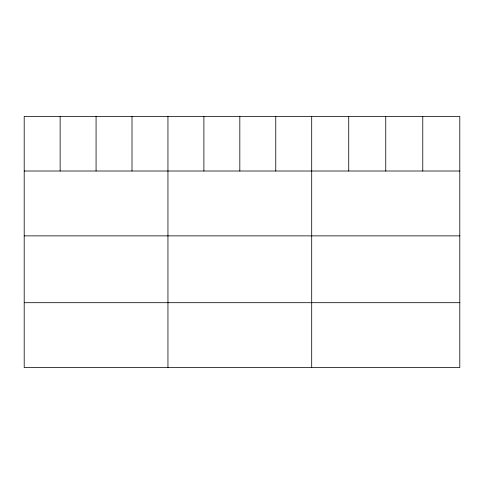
<?xml version="1.0" encoding="UTF-8"?>
<svg xmlns="http://www.w3.org/2000/svg" width="484" height="484" viewBox="0 0 484 484"><rect width="100%" height="100%" fill="white"/><g stroke="black" fill="none" stroke-linecap="round" stroke-linejoin="round"><path stroke-width="0.73" d="M459.8 171.009L459.8 367.556L24.2 367.556L24.2 116.444L459.8 116.444L459.8 171.009L24.2 171.009M24.2 235.871L459.8 235.871M24.2 302.694L459.8 302.694M422.774 116.444L422.774 171.009M385.748 116.444L385.748 171.009M348.722 116.444L348.722 171.009M311.696 116.444L311.696 367.556M275.759 116.444L275.759 171.009M239.822 116.444L239.822 171.009M203.885 116.444L203.885 171.009M167.948 116.444L167.948 367.556M132.011 116.444L132.011 171.009M96.074 116.444L96.074 171.009M60.137 116.444L60.137 171.009"/></g></svg>
